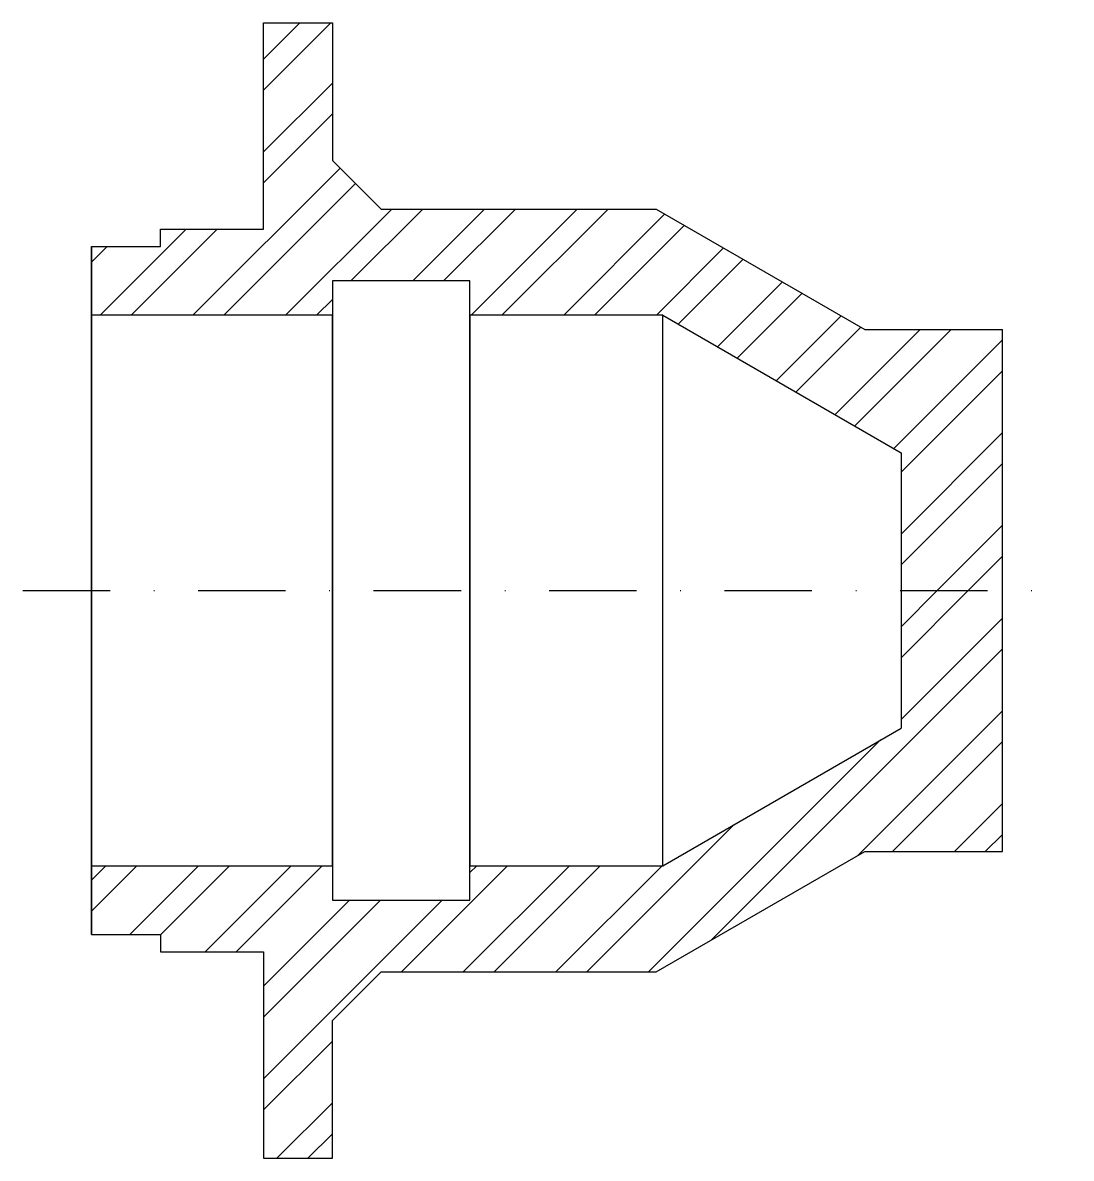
# Model space of a CAD drawing. Header units: millimetres. Extents: x -10 to 142, y 0 to 165.
import ezdxf

# ---------------------------------------------------------------- set-up
doc = ezdxf.new("R2010")
doc.units = ezdxf.units.MM
doc.linetypes.add('DASHDOT', pattern=[25.4, 12.7, -6.35, 0, -6.35])
for name, color, linetype in [('Hachura', 4, 'Continuous'), ('Linha de Centro', 6, 'DASHDOT'), ('Peça', 2, 'Continuous')]:
    doc.layers.add(name, color=color, linetype=linetype)

msp = doc.modelspace()

# ---------------------------------------------------------------- hatches: boundary and pattern name
at = {"layer": 'Hachura'}
h = msp.add_hatch(dxfattribs=at)
h.set_pattern_fill('ANSI32', color=256)
h.paths.add_polyline_path([(82.07, 137.93), (42.07, 137.93), (35, 145), (35, 165), (25, 165), (25, 135), (10, 135), (10, 132.5), (0, 132.5), (0, 122.5), (35, 122.5), (35, 127.5), (55, 127.5), (55, 122.5), (83, 122.5), (117.64, 102.5), (117.64, 82.5), (132.38, 82.5), (132.38, 120.43), (112.38, 120.43)])
h = msp.add_hatch(dxfattribs=at)
h.set_pattern_fill('ANSI32', color=256)
h.paths.add_polyline_path([(112.38, 44.57), (132.38, 44.57), (132.38, 82.5), (117.64, 82.5), (117.64, 62.5), (83, 42.5), (55, 42.5), (55, 37.5), (35, 37.5), (35, 42.5), (0, 42.5), (0, 32.5), (10, 32.5), (10, 30), (25, 30), (25, 0), (35, 0), (35, 20), (42.07, 27.07), (82.07, 27.07)])

# ---------------------------------------------------------------- linework, layer by layer
at = {"layer": 'Linha de Centro'}
msp.add_line((-10, 82.5), (142.38, 82.5), dxfattribs=at)
at = {"layer": 'Peça'}
for points in [[(25, 135), (25, 165), (35, 165), (35, 145), (42.07, 137.93), (82.07, 137.93), (112.38, 120.43), (132.38, 120.43)], [(0, 132.5), (0, 32.5), (0, 132.5), (10, 132.5), (10, 135), (25, 135)], [(0, 32.5), (0, 132.5), (0, 32.5), (10, 32.5), (10, 30), (25, 30)], [(83, 122.5), (117.64, 102.5), (117.64, 62.5)], [(132.38, 44.57), (132.38, 120.43)], [(83, 42.5), (117.64, 62.5)], [(25, 30), (25, 0), (35, 0), (35, 20), (42.07, 27.07), (82.07, 27.07), (112.38, 44.57), (132.38, 44.57)], [(0, 32.5), (0, 42.5)], [(35, 42.5), (35, 37.5)], [(55, 37.5), (55, 42.5)]]:
    msp.add_lwpolyline(points, dxfattribs=at)
for points in [[(35, 37.5), (55, 37.5), (55, 127.5), (35, 127.5)], [(0, 42.5), (35, 42.5), (35, 122.5), (0, 122.5)], [(55, 42.5), (83, 42.5), (83, 122.5), (55, 122.5)]]:
    msp.add_lwpolyline(points, close=True, dxfattribs=at)

doc.saveas('drawing.dxf')
